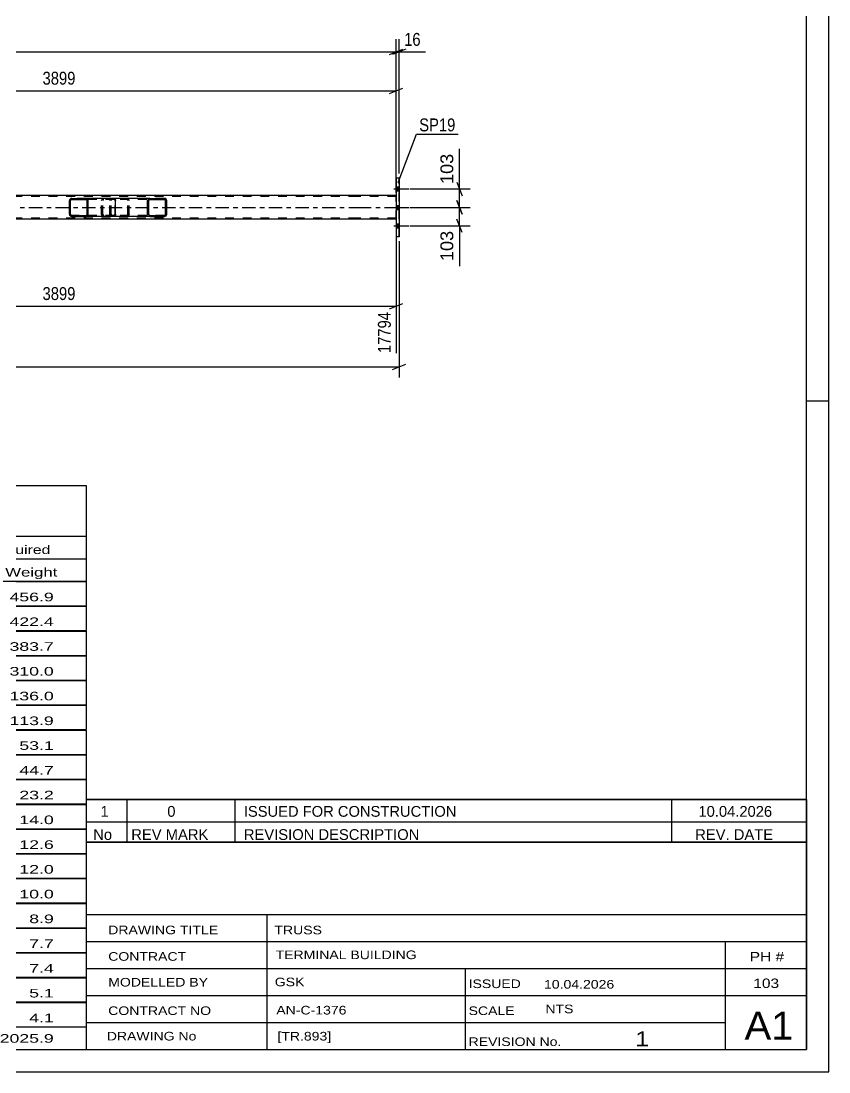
# Model space of a CAD drawing. Header units: millimetres. Extents: x -116 to 725, y -402 to 192.
# Drawn here: x 545.8 to 725.3, y -402.3 to -168.8 of the extents above; entities that cross this region are included whole.
import ezdxf

# ---------------------------------------------------------------- set-up
doc = ezdxf.new("R2010")
doc.units = ezdxf.units.MM
doc.linetypes.add('DXK_LINE_DOT2', pattern=[3.9198, 1.9599, -1.9599])
doc.linetypes.add('DXK_LINE_DOT3', pattern=[5.9187, 2.979, -0.9799, 0.9799, -0.9799])
doc.styles.add('Arial', font='ARIAL.TTF', dxfattribs={"height": 0.2})
doc.styles.add('Arial Narrow', font='ARIALN.TTF', dxfattribs={"height": 0.2})

# ---------------------------------------------------------------- blocks, each defined once
blk = doc.blocks.new('Unknown-200057545-1133')
at = {"color": 5, "linetype": 'Continuous'}
for p, q in [((725.28, -402.25), (725.28, 191.75)), ((720.28, -397.25), (720.28, 186.75)), ((725.28, -253.25), (720.28, -253.25)), ((-110.72, -397.25), (720.28, -397.25)), ((-115.72, -402.25), (725.28, -402.25))]:
    blk.add_line(p, q, dxfattribs=at)
blk = doc.blocks.new('Part-200057545-4138 - 4012')
at = {"color": 2, "linetype": 'Continuous'}
for p, q in [((629.78, -203.69), (629.14, -203.69)), ((629.14, -203.69), (629.14, -216.69)), ((629.78, -203.69), (629.78, -216.69)), ((629.78, -216.69), (629.14, -216.69))]:
    blk.add_line(p, q, dxfattribs=at)
at = {"color": 7, "linetype": 'DXK_LINE_DOT2'}
for p, q in [((629.78, -216.69), (629.78, -203.69)), ((629.14, -207.79), (629.14, -216.69))]:
    blk.add_line(p, q, dxfattribs=at)
blk = doc.blocks.new('Part-200057545-4151 - 4012')
at = {"linetype": 'Continuous'}
h = blk.add_hatch(dxfattribs=at)
h.set_pattern_fill('', scale=0.7, style=0, pattern_type=0)
h.set_pattern_definition([(45, (578.1075, -208.4886), (-1.57154, 1.57154), [])])
h.paths.add_polyline_path([(578.15, -208.67), (578.11, -208.49), (578, -208.33), (577.83, -208.23), (577.64, -208.19), (574.4, -208.19), (574.21, -208.23), (574.04, -208.33), (573.93, -208.49), (573.89, -208.67), (573.89, -211.71), (573.93, -211.9), (574.04, -212.05), (574.21, -212.16), (574.4, -212.19), (577.64, -212.19), (577.83, -212.16), (578, -212.05), (578.11, -211.9), (578.15, -211.71)])
h.paths.add_polyline_path([(577.87, -211.8), (577.82, -211.88), (577.73, -211.93), (577.64, -211.95), (574.4, -211.95), (574.3, -211.93), (574.22, -211.88), (574.16, -211.8), (574.15, -211.71), (574.15, -208.67), (574.16, -208.58), (574.22, -208.5), (574.3, -208.45), (574.4, -208.43), (577.64, -208.43), (577.73, -208.45), (577.82, -208.5), (577.87, -208.58), (577.89, -208.67), (577.89, -211.71)])
at = {"color": 7, "linetype": 'DXK_LINE_DOT2'}
for p, q in [((565.54, -208.67), (565.58, -208.49)), ((565.54, -211.71), (565.54, -208.67)), ((565.82, -208.58), (565.8, -208.67)), ((565.8, -211.71), (565.8, -208.67)), ((565.87, -208.5), (565.82, -208.58)), ((565.86, -208.23), (566.05, -208.19)), ((565.95, -208.45), (565.87, -208.5)), ((566.05, -208.43), (565.95, -208.45)), ((566.53, -208.19), (566.05, -208.19)), ((577.64, -208.43), (566.05, -208.43)), ((569.29, -208.19), (569.48, -208.23)), ((569.38, -208.45), (569.29, -208.43)), ((569.47, -208.5), (569.38, -208.45)), ((569.52, -208.58), (569.47, -208.5)), ((569.54, -208.67), (569.52, -208.58)), ((569.54, -211.71), (569.54, -208.67)), ((569.76, -208.49), (569.8, -208.67)), ((569.8, -211.71), (569.8, -208.67)), ((577.64, -208.19), (574.4, -208.19)), ((565.58, -211.9), (565.54, -211.71)), ((565.8, -211.71), (565.82, -211.8)), ((565.82, -211.8), (565.87, -211.88)), ((566.05, -212.19), (565.86, -212.16)), ((565.87, -211.88), (565.95, -211.93)), ((565.95, -211.93), (566.05, -211.95)), ((577.64, -211.95), (566.05, -211.95)), ((566.53, -212.19), (566.05, -212.19)), ((569.29, -211.95), (569.38, -211.93)), ((569.48, -212.16), (569.29, -212.19)), ((569.38, -211.93), (569.47, -211.88)), ((569.47, -211.88), (569.52, -211.8)), ((569.52, -211.8), (569.54, -211.71)), ((569.8, -211.71), (569.76, -211.9)), ((577.64, -212.19), (574.4, -212.19))]:
    blk.add_line(p, q, dxfattribs=at)
at = {"color": 2, "linetype": 'Continuous'}
for p, q in [((574.4, -208.19), (566.53, -208.19)), ((573.93, -208.49), (573.89, -208.67)), ((573.89, -211.71), (573.89, -208.67)), ((574.15, -208.67), (574.16, -208.58)), ((574.15, -211.71), (574.15, -208.67)), ((574.16, -208.58), (574.22, -208.5)), ((574.4, -208.19), (574.21, -208.23)), ((574.22, -208.5), (574.3, -208.45)), ((574.3, -208.45), (574.4, -208.43)), ((574.4, -208.19), (577.64, -208.19)), ((574.4, -208.43), (577.64, -208.43)), ((577.83, -208.23), (577.64, -208.19)), ((577.64, -208.43), (577.73, -208.45)), ((577.73, -208.45), (577.82, -208.5)), ((577.82, -208.5), (577.87, -208.58)), ((577.87, -208.58), (577.89, -208.67)), ((577.89, -211.71), (577.89, -208.67)), ((578.15, -208.67), (578.11, -208.49)), ((578.15, -211.71), (578.15, -208.67)), ((574.4, -212.19), (566.53, -212.19)), ((573.89, -211.71), (573.93, -211.9)), ((574.16, -211.8), (574.15, -211.71)), ((574.22, -211.88), (574.16, -211.8)), ((574.21, -212.16), (574.4, -212.19)), ((574.3, -211.93), (574.22, -211.88)), ((574.4, -211.95), (574.3, -211.93)), ((574.4, -211.95), (577.64, -211.95)), ((574.4, -212.19), (577.64, -212.19)), ((577.73, -211.93), (577.64, -211.95)), ((577.64, -212.19), (577.83, -212.16)), ((577.82, -211.88), (577.73, -211.93)), ((577.87, -211.8), (577.82, -211.88)), ((577.89, -211.71), (577.87, -211.8)), ((578.11, -211.9), (578.15, -211.71))]:
    blk.add_line(p, q, dxfattribs=at)
at = {"color": 7, "linetype": 'DXK_LINE_DOT2'}
for centre, start, end in [((566.03, -208.69), 110.7583, 155.68), ((569.31, -208.69), 24.32, 69.2417), ((566.03, -211.69), 204.32, 249.2417), ((569.31, -211.69), 290.7583, 335.68)]:
    blk.add_arc(centre, 0.496, start, end, dxfattribs=at)
at = {"color": 2, "linetype": 'Continuous'}
for centre, start, end in [((574.38, -208.69), 110.7583, 155.68), ((577.66, -208.69), 24.32, 69.2417), ((574.38, -211.69), 204.32, 249.2417), ((577.66, -211.69), 290.7583, 335.68)]:
    blk.add_arc(centre, 0.496, start, end, dxfattribs=at)
blk = doc.blocks.new('Part-200057545-4152 - 4012')
at = {"linetype": 'Continuous'}
h = blk.add_hatch(dxfattribs=at)
h.set_pattern_fill('', scale=0.7, style=0, pattern_type=0)
h.set_pattern_definition([(45, (560.697, -208.4886), (-1.57154, 1.57154), [])])
h.paths.add_polyline_path([(560.74, -208.67), (560.7, -208.49), (560.59, -208.33), (560.42, -208.23), (560.23, -208.19), (557.05, -208.19), (556.86, -208.23), (556.69, -208.33), (556.58, -208.49), (556.55, -208.67), (556.55, -211.71), (556.58, -211.9), (556.69, -212.05), (556.86, -212.16), (557.05, -212.19), (560.23, -212.19), (560.42, -212.16), (560.59, -212.05), (560.7, -211.9), (560.74, -211.71)])
h.paths.add_polyline_path([(560.46, -211.8), (560.41, -211.88), (560.33, -211.93), (560.23, -211.95), (557.05, -211.95), (556.95, -211.93), (556.87, -211.88), (556.82, -211.8), (556.8, -211.71), (556.8, -208.67), (556.82, -208.58), (556.87, -208.5), (556.95, -208.45), (557.05, -208.43), (560.23, -208.43), (560.33, -208.45), (560.41, -208.5), (560.46, -208.58), (560.48, -208.67), (560.48, -211.71)])
at = {"color": 2, "linetype": 'Continuous'}
for p, q in [((556.58, -208.49), (556.55, -208.67)), ((556.55, -211.71), (556.55, -208.67)), ((556.8, -208.67), (556.82, -208.58)), ((556.8, -211.71), (556.8, -208.67)), ((556.82, -208.58), (556.87, -208.5)), ((557.05, -208.19), (556.86, -208.23)), ((556.87, -208.5), (556.95, -208.45)), ((556.95, -208.45), (557.05, -208.43)), ((557.05, -208.19), (560.23, -208.19)), ((557.05, -208.43), (560.23, -208.43)), ((566.53, -208.19), (560.23, -208.19)), ((560.42, -208.23), (560.23, -208.19)), ((560.23, -208.43), (560.33, -208.45)), ((560.33, -208.45), (560.41, -208.5)), ((560.41, -208.5), (560.46, -208.58)), ((560.46, -208.58), (560.48, -208.67)), ((560.48, -211.71), (560.48, -208.67)), ((560.74, -208.67), (560.7, -208.49)), ((560.74, -211.71), (560.74, -208.67)), ((566.53, -208.19), (566.64, -208.23)), ((566.64, -208.23), (566.72, -208.33)), ((566.72, -208.33), (566.78, -208.49)), ((566.78, -208.49), (566.8, -208.67)), ((566.8, -211.71), (566.8, -208.67)), ((556.55, -211.71), (556.58, -211.9)), ((556.82, -211.8), (556.8, -211.71)), ((556.87, -211.88), (556.82, -211.8)), ((556.86, -212.16), (557.05, -212.19)), ((556.95, -211.93), (556.87, -211.88)), ((557.05, -211.95), (556.95, -211.93)), ((557.05, -211.95), (560.23, -211.95)), ((557.05, -212.19), (560.23, -212.19)), ((560.33, -211.93), (560.23, -211.95)), ((560.23, -212.19), (560.42, -212.16)), ((566.53, -212.19), (560.23, -212.19)), ((560.41, -211.88), (560.33, -211.93)), ((560.46, -211.8), (560.41, -211.88)), ((560.48, -211.71), (560.46, -211.8)), ((560.7, -211.9), (560.74, -211.71)), ((566.64, -212.16), (566.53, -212.19)), ((566.72, -212.05), (566.64, -212.16)), ((566.78, -211.9), (566.72, -212.05)), ((566.8, -211.71), (566.78, -211.9))]:
    blk.add_line(p, q, dxfattribs=at)
at = {"color": 7, "linetype": 'DXK_LINE_DOT2'}
for p, q in [((560.23, -208.19), (557.05, -208.19)), ((566.53, -208.43), (557.05, -208.43)), ((563.7, -208.67), (563.73, -208.49)), ((563.7, -211.71), (563.7, -208.67)), ((563.97, -208.58), (563.95, -208.67)), ((563.95, -211.71), (563.95, -208.67)), ((564.02, -208.5), (563.97, -208.58)), ((564.01, -208.23), (564.2, -208.19)), ((564.02, -208.5), (564.04, -208.49)), ((564.04, -208.49), (564.1, -208.45)), ((564.1, -208.45), (564.2, -208.43)), ((565.54, -208.43), (565.54, -208.19)), ((566.58, -208.45), (566.53, -208.43)), ((566.63, -208.5), (566.58, -208.45)), ((566.66, -208.58), (566.63, -208.5)), ((566.67, -208.67), (566.66, -208.58)), ((566.67, -211.71), (566.67, -208.67)), ((566.53, -211.95), (557.05, -211.95)), ((560.23, -212.19), (557.05, -212.19)), ((563.73, -211.9), (563.7, -211.71)), ((563.95, -211.71), (563.97, -211.8)), ((563.97, -211.8), (564.02, -211.88)), ((564.2, -212.19), (564.01, -212.16)), ((564.02, -211.88), (564.1, -211.93)), ((564.1, -211.93), (564.2, -211.95)), ((565.54, -212.19), (565.54, -211.95)), ((566.53, -211.95), (566.58, -211.93)), ((566.58, -211.93), (566.63, -211.88)), ((566.63, -211.88), (566.66, -211.8)), ((566.66, -211.8), (566.67, -211.71))]:
    blk.add_line(p, q, dxfattribs=at)
at = {"color": 2, "linetype": 'Continuous'}
for centre, start, end in [((557.03, -208.69), 111.1941, 156.1506), ((560.25, -208.69), 23.8494, 68.8059), ((557.03, -211.7), 203.8494, 248.8059), ((560.25, -211.7), 291.1941, 336.1506)]:
    blk.add_arc(centre, 0.492, start, end, dxfattribs=at)
at = {"color": 7, "linetype": 'DXK_LINE_DOT2'}
for centre, start, end in [((564.18, -208.69), 111.1941, 156.1506), ((564.18, -211.7), 203.8494, 248.8059)]:
    blk.add_arc(centre, 0.492, start, end, dxfattribs=at)
blk = doc.blocks.new('Part-200057545-4253 - 4012')
at = {"color": 2, "linetype": 'Continuous'}
for p, q in [((620.52, -207.55), (-38.4, -207.55)), ((629.14, -207.55), (620.62, -207.55)), ((620.52, -212.83), (484.52, -212.83)), ((629.14, -212.83), (620.62, -212.83))]:
    blk.add_line(p, q, dxfattribs=at)
at = {"color": 7, "linetype": 'DXK_LINE_DOT2'}
for p, q in [((629.14, -212.83), (629.14, -207.55)), ((620.52, -207.79), (-38.4, -207.79)), ((629.14, -207.79), (620.62, -207.79)), ((620.52, -212.59), (-38.4, -212.59)), ((629.14, -212.59), (620.62, -212.59)), ((629.14, -212.83), (629.14, -212.8))]:
    blk.add_line(p, q, dxfattribs=at)
at = {"color": 7, "linetype": 'DXK_LINE_DOT3'}
for p, q in [((-38.4, -210.19), (620.52, -210.19)), ((620.62, -210.19), (629.14, -210.19))]:
    blk.add_line(p, q, dxfattribs=at)
blk = doc.blocks.new('Bolt-200057545-4261 - 4012')
at = {"linetype": 'Continuous'}
for points in [[(629.78, -206.53), (629.78, -205.65), (629.14, -205.65), (629.14, -206.53)], [(629.78, -206.53), (629.78, -205.65), (629.14, -205.65), (629.14, -206.53)], [(629.78, -206.53), (629.78, -205.65), (629.14, -205.65), (629.14, -206.53)], [(629.78, -210.63), (629.78, -209.75), (629.14, -209.75), (629.14, -210.63)], [(629.78, -210.63), (629.78, -209.75), (629.14, -209.75), (629.14, -210.63)], [(629.78, -214.73), (629.78, -213.85), (629.14, -213.85), (629.14, -214.73)], [(629.78, -214.73), (629.78, -213.85), (629.14, -213.85), (629.14, -214.73)], [(629.78, -214.73), (629.78, -213.85), (629.14, -213.85), (629.14, -214.73)]]:
    blk.add_hatch(color=1, dxfattribs=at).paths.add_polyline_path(points)
at = {"color": 1, "linetype": 'Continuous'}
for p, q in [((628.62, -206.09), (631.94, -206.09)), ((628.62, -206.09), (631.94, -206.09)), ((628.62, -206.09), (631.94, -206.09)), ((629.14, -205.65), (629.78, -205.65)), ((629.14, -205.65), (629.78, -205.65)), ((629.14, -205.65), (629.78, -205.65)), ((629.14, -206.53), (629.78, -206.53)), ((629.14, -206.53), (629.78, -206.53)), ((629.14, -206.53), (629.78, -206.53)), ((629.14, -209.75), (629.78, -209.75)), ((629.14, -209.75), (629.78, -209.75)), ((628.62, -210.19), (631.94, -210.19)), ((628.62, -210.19), (631.94, -210.19)), ((629.14, -210.63), (629.78, -210.63)), ((629.14, -210.63), (629.78, -210.63)), ((628.62, -214.29), (631.94, -214.29)), ((628.62, -214.29), (631.94, -214.29)), ((628.62, -214.29), (631.94, -214.29)), ((629.14, -213.85), (629.78, -213.85)), ((629.14, -213.85), (629.78, -213.85)), ((629.14, -213.85), (629.78, -213.85)), ((629.14, -214.73), (629.78, -214.73)), ((629.14, -214.73), (629.78, -214.73)), ((629.14, -214.73), (629.78, -214.73))]:
    blk.add_line(p, q, dxfattribs=at)
blk = doc.blocks.new('StraightDimension-200057545-19244 - 4012')
at = {"color": 7, "linetype": 'Continuous'}
for p, q in [((642.57, -208.69), (643.77, -211.69)), ((632.18, -210.19), (645.57, -210.19)), ((643.17, -214.29), (643.17, -210.19)), ((632.18, -214.29), (645.57, -214.29)), ((643.77, -215.79), (642.57, -212.79))]:
    blk.add_line(p, q, dxfattribs=at)
at = {"color": 0}
blk.add_wipeout([(642.42, -214.82), (638.22, -214.82), (638.22, -222.69), (642.42, -222.69)], dxfattribs=at)
at = {"color": 7, "linetype": 'Continuous'}
blk.add_line((643.17, -214.29), (643.17, -223.21), dxfattribs=at)
blk.add_line((643.17, -214.29), (643.17, -223.21), dxfattribs=at)
at = {"color": 3, "style": 'Arial'}
blk.add_text('103', height=2.865, rotation=90.0002, dxfattribs=at).set_placement((641.82, -222.09))
blk = doc.blocks.new('StraightDimension-200057545-4332 - 4012')
at = {"color": 7, "linetype": 'Continuous'}
for p, q in [((479.32, -198.94), (479.32, -181.42)), ((629.14, -206.94), (629.14, -181.42)), ((480.82, -183.67), (477.82, -184.87)), ((479.32, -184.27), (629.14, -184.27)), ((627.64, -184.87), (630.64, -183.67))]:
    blk.add_line(p, q, dxfattribs=at)
at = {"color": 0}
blk.add_wipeout([(558.49, -183.52), (558.49, -179.32), (549.97, -179.32), (549.97, -183.52)], dxfattribs=at)
at = {"color": 3, "style": 'Arial Narrow'}
blk.add_text('3899', height=2.863, dxfattribs=at).set_placement((550.57, -182.92))
blk = doc.blocks.new('StraightDimension-200057545-4363 - 4012')
at = {"color": 7, "linetype": 'Continuous'}
for p, q in [((629.14, -213.83), (629.14, -242.55)), ((479.32, -222.23), (479.32, -242.55)), ((480.82, -231.51), (477.82, -232.71)), ((479.32, -232.11), (629.14, -232.11)), ((627.64, -232.71), (630.64, -231.51))]:
    blk.add_line(p, q, dxfattribs=at)
at = {"color": 0}
blk.add_wipeout([(558.49, -231.36), (558.49, -227.16), (549.97, -227.16), (549.97, -231.36)], dxfattribs=at)
at = {"color": 0, "linetype": 'Continuous'}
blk.add_wipeout([(628.54, -232.81), (624.34, -232.81), (624.34, -243.15), (628.54, -243.15)], dxfattribs=at)
at = {"color": 3, "style": 'Arial Narrow'}
blk.add_text('3899', height=2.863, dxfattribs=at).set_placement((550.57, -230.76))
at = {"color": 3, "linetype": 'Continuous', "style": 'Arial Narrow'}
blk.add_text('17794', height=2.863, rotation=90.0002, dxfattribs=at).set_placement((627.94, -242.55))
blk = doc.blocks.new('StraightDimension-200057545-4390 - 4012')
at = {"color": 7, "linetype": 'Continuous'}
for p, q in [((627.64, -176.25), (630.64, -175.05)), ((629.14, -202.69), (629.14, -172.8)), ((-47.02, -175.65), (629.14, -175.65))]:
    blk.add_line(p, q, dxfattribs=at)
blk = doc.blocks.new('StraightDimension-200057545-4398 - 4012')
at = {"color": 7, "linetype": 'Continuous'}
for p, q in [((627.64, -176.25), (630.64, -175.05)), ((631.28, -175.05), (628.28, -176.25)), ((629.14, -202.69), (629.14, -172.8)), ((629.78, -202.69), (629.78, -172.8)), ((629.14, -175.65), (629.78, -175.65))]:
    blk.add_line(p, q, dxfattribs=at)
at = {"color": 0}
blk.add_wipeout([(635.16, -174.9), (635.16, -170.7), (630.3, -170.7), (630.3, -174.9)], dxfattribs=at)
at = {"color": 7, "linetype": 'Continuous'}
blk.add_line((629.78, -175.65), (635.68, -175.65), dxfattribs=at)
blk.add_line((629.78, -175.65), (635.68, -175.65), dxfattribs=at)
at = {"color": 3, "style": 'Arial Narrow'}
blk.add_text('16', height=2.863, dxfattribs=at).set_placement((630.9, -174.3))
blk = doc.blocks.new('StraightDimension-200057545-4405 - 4012')
at = {"color": 7, "linetype": 'Continuous'}
for p, q in [((629.78, -217.69), (629.78, -247.98)), ((628.28, -246.18), (631.28, -244.98)), ((-47.66, -245.58), (629.78, -245.58))]:
    blk.add_line(p, q, dxfattribs=at)
blk = doc.blocks.new('StraightDimension-200057545-19243 - 4012')
at = {"color": 7, "linetype": 'Continuous'}
for p, q in [((642.57, -204.59), (643.77, -207.59)), ((632.18, -206.09), (645.57, -206.09)), ((643.17, -210.19), (643.17, -206.09)), ((643.77, -211.69), (642.57, -208.69)), ((632.18, -210.19), (645.57, -210.19))]:
    blk.add_line(p, q, dxfattribs=at)
at = {"color": 0}
blk.add_wipeout([(642.42, -197.7), (638.22, -197.7), (638.22, -205.57), (642.42, -205.57)], dxfattribs=at)
at = {"color": 7, "linetype": 'Continuous'}
blk.add_line((643.17, -206.09), (643.17, -197.17), dxfattribs=at)
blk.add_line((643.17, -206.09), (643.17, -197.17), dxfattribs=at)
at = {"color": 3, "style": 'Arial'}
blk.add_text('103', height=2.865, rotation=90.0002, dxfattribs=at).set_placement((641.82, -204.97))
blk = doc.blocks.new('Unknown-200057545-19416')
at = {"color": 7, "linetype": 'Continuous'}
for p, q in [((560.28, -341.7), (720.28, -341.7)), ((720.28, -341.7), (560.28, -341.7)), ((560.28, -341.7), (560.28, -346.7)), ((569.28, -341.7), (569.28, -346.7)), ((593.28, -341.7), (593.28, -346.7)), ((690.28, -341.7), (690.28, -346.7)), ((720.28, -341.7), (720.28, -346.7)), ((560.28, -346.7), (720.28, -346.7)), ((560.28, -346.7), (560.28, -351.2)), ((560.28, -346.7), (720.28, -346.7)), ((569.28, -346.7), (569.28, -351.2)), ((593.28, -346.7), (593.28, -351.2)), ((690.28, -346.7), (690.28, -351.2)), ((720.28, -346.7), (720.28, -351.2)), ((720.28, -351.2), (560.28, -351.2))]:
    blk.add_line(p, q, dxfattribs=at)
at = {"color": 7, "linetype": 'Continuous', "style": 'Arial Narrow'}
for s, height, width, p in [('1', 2.39, 1.196471, (563.44, -345.55)), ('0', 2.39, 1.196471, (578.28, -345.55)), ('ISSUED FOR CONSTRUCTION', 2.3861, 1.196471, (595.28, -345.55)), ('10.04.2026', 2.386, 1.196471, (696.28, -345.55)), ('No', 2.386, 1.2, (561.82, -350.7)), ('REV MARK', 2.386, 1.2, (570.28, -350.7)), ('REVISION DESCRIPTION', 2.3861, 1.2, (595.28, -350.7)), ('REV. DATE', 2.386, 1.2, (695.56, -350.7))]:
    blk.add_text(s, height=height, dxfattribs=dict(at, width=width)).set_placement(p)
blk = doc.blocks.new('Unknown-200057545-19413')
at = {"color": 7, "linetype": 'Continuous'}
for p, q in [((560.28, -351.2), (560.28, -397.25)), ((560.28, -351.2), (720.28, -351.2)), ((720.28, -351.25), (720.28, -397.25)), ((560.28, -367.25), (720.28, -367.25)), ((600.42, -367.25), (600.42, -397.25)), ((560.28, -373.25), (720.28, -373.25)), ((702.28, -397.2), (702.28, -373.2)), ((560.28, -379.25), (720.28, -379.25)), ((644.42, -379.25), (644.42, -397.25)), ((560.28, -385.25), (720.28, -385.25)), ((560.28, -391.25), (702.28, -391.25)), ((560.28, -397.25), (720.28, -397.25))]:
    blk.add_line(p, q, dxfattribs=at)
at = {"color": 7, "style": 'Arial Narrow'}
for s, height, width, p in [('DRAWING TITLE', 1.9089, 1.425378, (565.16, -371.65)), ('TRUSS  ', 1.909, 1.425378, (602.08, -371.67)), ('CONTRACT', 1.909, 1.425378, (565.16, -377.54)), ('TERMINAL BUILDING', 1.9089, 1.425378, (602.34, -377.18)), ('MODELLED BY', 1.9089, 1.425378, (565.16, -383.27)), ('GSK', 1.909, 1.425378, (602.16, -383.21)), ('ISSUED', 1.909, 1.425378, (645.22, -383.61)), ('10.04.2026', 1.909, 1.425378, (661.97, -383.73)), ('AN-C-1376', 1.909, 1.425378, (602.5, -389.47)), ('CONTRACT NO', 1.9089, 1.425378, (565.16, -389.59)), ('SCALE', 1.909, 1.425378, (645.22, -389.6)), ('A1', 6.204, 1.25, (706.52, -395.05)), ('DRAWING No', 1.909, 1.425378, (564.84, -395.25)), ('[TR.893]', 1.909, 1.425378, (602.74, -395.26)), ('REVISION No.', 1.9089, 1.425378, (645.22, -396.48)), ('1', 3.34, 1.5, (682.19, -396.57))]:
    blk.add_text(s, height=height, dxfattribs=dict(at, width=width)).set_placement(p)
at = {"color": 7, "linetype": 'Continuous', "style": 'Arial Narrow'}
for s, height, width, p in [('PH #', 2.1, 1.42538, (707.68, -377.7)), ('103', 2.1, 1.42538, (708.47, -383.6)), ('NTS', 1.909, 1.425378, (662.28, -389.2))]:
    blk.add_text(s, height=height, dxfattribs=dict(at, width=width)).set_placement(p)
blk = doc.blocks.new('Unknown-200057545-19414')
at = {"color": 7, "linetype": 'Continuous'}
for p, q in [((400.28, -272), (560.28, -272)), ((400.28, -283.25), (400.28, -272)), ((560.28, -272), (560.28, -283.25)), ((400.28, -283.25), (560.28, -283.25)), ((400.28, -283.25), (400.28, -288.25)), ((560.28, -283.25), (560.28, -288.25)), ((400.28, -288.25), (560.28, -288.25)), ((400.28, -288.25), (400.28, -293.25)), ((424.28, -288.25), (424.28, -293.25)), ((459.78, -288.25), (459.78, -293.25)), ((485.78, -288.25), (485.78, -293.25)), ((498.78, -288.25), (498.78, -293.25)), ((516.28, -288.25), (516.28, -293.25)), ((538.28, -288.25), (538.28, -293.25)), ((560.28, -288.25), (560.28, -293.25)), ((400.28, -293.25), (560.28, -293.25)), ((400.28, -293.3), (400.28, -298.7)), ((400.28, -293.3), (560.28, -293.3)), ((424.28, -293.25), (424.28, -298.75)), ((459.78, -293.25), (459.78, -298.75)), ((485.78, -293.25), (485.78, -298.75)), ((498.78, -293.25), (498.78, -298.75)), ((516.28, -293.25), (516.28, -298.75)), ((538.28, -293.25), (538.28, -298.75)), ((560.28, -293.3), (560.28, -298.7)), ((400.28, -298.7), (560.28, -298.7)), ((400.28, -298.8), (400.28, -304.2)), ((400.28, -298.8), (560.28, -298.8)), ((424.28, -298.75), (424.28, -304.25)), ((459.78, -298.75), (459.78, -304.25)), ((485.78, -298.75), (485.78, -304.25)), ((498.78, -298.75), (498.78, -304.25)), ((516.28, -298.75), (516.28, -304.25)), ((538.28, -298.75), (538.28, -304.25)), ((560.28, -298.8), (560.28, -304.2)), ((400.28, -304.2), (560.28, -304.2)), ((400.28, -304.3), (400.28, -309.7)), ((400.28, -304.3), (560.28, -304.3)), ((424.28, -304.25), (424.28, -309.75)), ((459.78, -304.25), (459.78, -309.75)), ((485.78, -304.25), (485.78, -309.75)), ((498.78, -304.25), (498.78, -309.75)), ((516.28, -304.25), (516.28, -309.75)), ((538.28, -304.25), (538.28, -309.75)), ((560.28, -304.3), (560.28, -309.7)), ((400.28, -309.7), (560.28, -309.7)), ((400.28, -309.8), (400.28, -315.2)), ((400.28, -309.8), (560.28, -309.8)), ((424.28, -309.75), (424.28, -315.25)), ((459.78, -309.75), (459.78, -315.25)), ((485.78, -309.75), (485.78, -315.25)), ((498.78, -309.75), (498.78, -315.25)), ((516.28, -309.75), (516.28, -315.25)), ((538.28, -309.75), (538.28, -315.25)), ((560.28, -309.8), (560.28, -315.2)), ((400.28, -315.2), (560.28, -315.2)), ((400.28, -315.3), (400.28, -320.7)), ((400.28, -315.3), (560.28, -315.3)), ((424.28, -315.25), (424.28, -320.75)), ((459.78, -315.25), (459.78, -320.75)), ((485.78, -315.25), (485.78, -320.75)), ((498.78, -315.25), (498.78, -320.75)), ((516.28, -315.25), (516.28, -320.75)), ((538.28, -315.25), (538.28, -320.75)), ((560.28, -315.3), (560.28, -320.7)), ((400.28, -320.7), (560.28, -320.7)), ((400.28, -320.8), (400.28, -326.2)), ((400.28, -320.8), (560.28, -320.8)), ((424.28, -320.75), (424.28, -326.25)), ((459.78, -320.75), (459.78, -326.25)), ((485.78, -320.75), (485.78, -326.25)), ((498.78, -320.75), (498.78, -326.25)), ((516.28, -320.75), (516.28, -326.25)), ((538.28, -320.75), (538.28, -326.25)), ((560.28, -320.8), (560.28, -326.2)), ((400.28, -326.2), (560.28, -326.2)), ((400.28, -326.3), (400.28, -331.7)), ((400.28, -326.3), (560.28, -326.3)), ((424.28, -326.25), (424.28, -331.75)), ((459.78, -326.25), (459.78, -331.75)), ((485.78, -326.25), (485.78, -331.75)), ((498.78, -326.25), (498.78, -331.75)), ((516.28, -326.25), (516.28, -331.75)), ((538.28, -326.25), (538.28, -331.75)), ((560.28, -326.3), (560.28, -331.7)), ((400.28, -331.7), (560.28, -331.7)), ((400.28, -331.8), (400.28, -337.2)), ((400.28, -331.8), (560.28, -331.8)), ((424.28, -331.75), (424.28, -337.25)), ((459.78, -331.75), (459.78, -337.25)), ((485.78, -331.75), (485.78, -337.25)), ((498.78, -331.75), (498.78, -337.25)), ((516.28, -331.75), (516.28, -337.25)), ((538.28, -331.75), (538.28, -337.25)), ((560.28, -331.8), (560.28, -337.2)), ((400.28, -337.2), (560.28, -337.2)), ((400.28, -337.3), (400.28, -342.7)), ((400.28, -337.3), (560.28, -337.3)), ((424.28, -337.25), (424.28, -342.75)), ((459.78, -337.25), (459.78, -342.75)), ((485.78, -337.25), (485.78, -342.75)), ((498.78, -337.25), (498.78, -342.75)), ((516.28, -337.25), (516.28, -342.75)), ((538.28, -337.25), (538.28, -342.75)), ((560.28, -337.3), (560.28, -342.7)), ((400.28, -342.7), (560.28, -342.7)), ((400.28, -342.8), (400.28, -348.2)), ((400.28, -342.8), (560.28, -342.8)), ((424.28, -342.75), (424.28, -348.25)), ((459.78, -342.75), (459.78, -348.25)), ((485.78, -342.75), (485.78, -348.25)), ((498.78, -342.75), (498.78, -348.25)), ((516.28, -342.75), (516.28, -348.25)), ((538.28, -342.75), (538.28, -348.25)), ((560.28, -342.8), (560.28, -348.2)), ((400.28, -348.2), (560.28, -348.2)), ((400.28, -348.3), (400.28, -353.7)), ((400.28, -348.3), (560.28, -348.3)), ((424.28, -348.25), (424.28, -353.75)), ((459.78, -348.25), (459.78, -353.75)), ((485.78, -348.25), (485.78, -353.75)), ((498.78, -348.25), (498.78, -353.75)), ((516.28, -348.25), (516.28, -353.75)), ((538.28, -348.25), (538.28, -353.75)), ((560.28, -348.3), (560.28, -353.7)), ((400.28, -353.7), (560.28, -353.7)), ((400.28, -353.8), (400.28, -359.2)), ((400.28, -353.8), (560.28, -353.8)), ((424.28, -353.75), (424.28, -359.25)), ((459.78, -353.75), (459.78, -359.25)), ((485.78, -353.75), (485.78, -359.25)), ((498.78, -353.75), (498.78, -359.25)), ((516.28, -353.75), (516.28, -359.25)), ((538.28, -353.75), (538.28, -359.25)), ((560.28, -353.8), (560.28, -359.2)), ((400.28, -359.2), (560.28, -359.2)), ((400.28, -359.3), (400.28, -364.7)), ((400.28, -359.3), (560.28, -359.3)), ((424.28, -359.25), (424.28, -364.75)), ((459.78, -359.25), (459.78, -364.75)), ((485.78, -359.25), (485.78, -364.75)), ((498.78, -359.25), (498.78, -364.75)), ((516.28, -359.25), (516.28, -364.75)), ((538.28, -359.25), (538.28, -364.75)), ((560.28, -359.3), (560.28, -364.7)), ((400.28, -364.7), (560.28, -364.7)), ((400.28, -364.8), (400.28, -370.2)), ((400.28, -364.8), (560.28, -364.8)), ((424.28, -364.75), (424.28, -370.25)), ((459.78, -364.75), (459.78, -370.25)), ((485.78, -364.75), (485.78, -370.25)), ((498.78, -364.75), (498.78, -370.25)), ((516.28, -364.75), (516.28, -370.25)), ((538.28, -364.75), (538.28, -370.25)), ((560.28, -364.8), (560.28, -370.2)), ((400.28, -370.2), (560.28, -370.2)), ((400.28, -370.3), (400.28, -375.7)), ((400.28, -370.3), (560.28, -370.3)), ((424.28, -370.25), (424.28, -375.75)), ((459.78, -370.25), (459.78, -375.75)), ((485.78, -370.25), (485.78, -375.75)), ((498.78, -370.25), (498.78, -375.75)), ((516.28, -370.25), (516.28, -375.75)), ((538.28, -370.25), (538.28, -375.75)), ((560.28, -370.3), (560.28, -375.7)), ((400.28, -375.7), (560.28, -375.7)), ((400.28, -375.8), (400.28, -381.2)), ((400.28, -375.8), (560.28, -375.8)), ((424.28, -375.75), (424.28, -381.25)), ((459.78, -375.75), (459.78, -381.25)), ((485.78, -375.75), (485.78, -381.25)), ((498.78, -375.75), (498.78, -381.25)), ((516.28, -375.75), (516.28, -381.25)), ((538.28, -375.75), (538.28, -381.25)), ((560.28, -375.8), (560.28, -381.2)), ((400.28, -381.2), (560.28, -381.2)), ((400.28, -381.3), (400.28, -386.7)), ((400.28, -381.3), (560.28, -381.3)), ((424.28, -381.25), (424.28, -386.75)), ((459.78, -381.25), (459.78, -386.75)), ((485.78, -381.25), (485.78, -386.75)), ((498.78, -381.25), (498.78, -386.75)), ((516.28, -381.25), (516.28, -386.75)), ((538.28, -381.25), (538.28, -386.75)), ((560.28, -381.3), (560.28, -386.7)), ((400.28, -386.7), (560.28, -386.7)), ((400.28, -386.8), (400.28, -392.2)), ((400.28, -386.8), (560.28, -386.8)), ((424.28, -386.75), (424.28, -392.25)), ((459.78, -386.75), (459.78, -392.25)), ((485.78, -386.75), (485.78, -392.25)), ((498.78, -386.75), (498.78, -392.25)), ((516.28, -386.75), (516.28, -392.25)), ((538.28, -386.75), (538.28, -392.25)), ((560.28, -386.8), (560.28, -392.2)), ((400.28, -392.2), (560.28, -392.2)), ((400.28, -392.25), (560.28, -392.25)), ((400.28, -392.25), (400.28, -397.25)), ((516.28, -392.25), (516.28, -397.25)), ((538.28, -392.25), (538.28, -397.25)), ((560.28, -392.25), (560.28, -397.25)), ((400.28, -397.25), (560.28, -397.25))]:
    blk.add_line(p, q, dxfattribs=at)
at = {"color": 7, "style": 'Arial Narrow'}
for s, height, width, p in [('GENERAL NOTES & WELD DETAILS :', 2.8633, 1.4, (401.43, -279.69)), ('REFER TYP DRAWING TYP-01', 1.9089, 1.6, (484.98, -279.59)), ("MATERIAL LIST FOR ASSEMBLY MK'D", 1.9089, 1.6, (401.43, -287.19)), ('TR893', 1.909, 1.794707, (494.18, -287.28)), ('1', 1.91, 1.794707, (522.36, -287.19)), ('No. Required', 1.9089, 1.6, (531.69, -287.19)), ('Mark', 1.909, 1.7, (401.61, -292.25)), ('Profile', 1.909, 1.7, (434.69, -292.25)), ('Material', 1.909, 1.7, (464.82, -292.19)), ('No.', 1.909, 1.7, (489.78, -292.19)), ('Length', 1.909, 1.7, (500.28, -292.19)), ('Area', 1.909, 1.7, (522.78, -292.19)), ('Weight', 1.909, 1.7, (542.28, -292.19))]:
    blk.add_text(s, height=height, dxfattribs=dict(at, width=width)).set_placement(p)
at = {"color": 7, "linetype": 'Continuous', "style": 'Arial Narrow'}
for s, height, width, p in [('M182', 1.909, 1.794707, (401.78, -297.69)), ('SHS100*6', 1.909, 1.794707, (426.28, -297.69)), ('E350', 1.909, 1.794707, (466.02, -297.69)), ('8', 1.91, 1.794707, (490.13, -297.69)), ('3261', 1.909, 1.794707, (502.86, -297.69)), ('1.3', 1.909, 1.794707, (526.6, -297.69)), ('456.9', 1.909, 1.794707, (543.23, -297.69)), ('BC191', 1.909, 1.794707, (401.78, -303.19)), ('SHS132*6', 1.909, 1.794707, (426.28, -303.19)), ('E350', 1.909, 1.794707, (466.02, -303.19)), ('1', 1.91, 1.794707, (490.13, -303.19)), ('17794', 1.909, 1.794707, (500.67, -303.19)), ('9.4', 1.909, 1.794707, (526.6, -303.19)), ('422.4', 1.909, 1.794707, (543.23, -303.19)), ('M177', 1.909, 1.794707, (401.78, -308.69)), ('SHS100*6', 1.909, 1.794707, (426.28, -308.69)), ('E350', 1.909, 1.794707, (466.02, -308.69)), ('7', 1.91, 1.794707, (490.13, -308.69)), ('3167', 1.909, 1.794707, (502.86, -308.69)), ('1.2', 1.909, 1.794707, (526.6, -308.69)), ('383.7', 1.909, 1.794707, (543.23, -308.69)), ('TR893', 1.909, 1.794707, (401.78, -314.19)), ('SHS100*6', 1.909, 1.794707, (426.28, -314.19)), ('E350', 1.909, 1.794707, (466.02, -314.19)), ('1', 1.91, 1.794707, (490.13, -314.19)), ('17503', 1.909, 1.794707, (500.67, -314.19)), ('7.0', 1.909, 1.794707, (526.6, -314.19)), ('310.0', 1.909, 1.794707, (543.23, -314.19)), ('SP20', 1.909, 1.794707, (401.78, -319.69)), ('PL20*380', 1.909, 1.794707, (426.28, -319.69)), ('E350', 1.909, 1.794707, (466.02, -319.69)), ('6', 1.91, 1.794707, (490.13, -319.69)), ('380', 1.909, 1.794707, (505.05, -319.69)), ('0.3', 1.909, 1.794707, (526.6, -319.69)), ('136.0', 1.909, 1.794707, (543.23, -319.69)), ('PL581', 1.909, 1.794707, (401.78, -325.19)), ('PL12*300', 1.909, 1.794707, (426.28, -325.19)), ('E350', 1.909, 1.794707, (466.02, -325.19)), ('13', 1.909, 1.794707, (489.04, -325.19)), ('310', 1.909, 1.794707, (505.05, -325.19)), ('0.2', 1.909, 1.794707, (526.6, -325.19)), ('113.9', 1.909, 1.794707, (543.23, -325.19)), ('SP19', 1.909, 1.794707, (401.78, -330.69)), ('PL16*325', 1.909, 1.794707, (426.28, -330.69)), ('E350', 1.909, 1.794707, (466.02, -330.69)), ('4', 1.91, 1.794707, (490.13, -330.69)), ('325', 1.909, 1.794707, (505.05, -330.69)), ('0.2', 1.909, 1.794707, (526.6, -330.69)), ('53.1', 1.909, 1.794707, (545.42, -330.69)), ('M1361', 1.909, 1.794707, (401.78, -336.19)), ('RHS100*100*6', 1.9089, 1.794707, (426.28, -336.19)), ('E350', 1.909, 1.794707, (466.02, -336.19)), ('13', 1.909, 1.794707, (489.04, -336.19)), ('194', 1.909, 1.794707, (505.05, -336.19)), ('0.1', 1.909, 1.794707, (526.6, -336.19)), ('44.7', 1.909, 1.794707, (545.42, -336.19)), ('PL99', 1.909, 1.794707, (401.78, -341.69)), ('PL12*336', 1.909, 1.794707, (426.28, -341.69)), ('E350', 1.909, 1.794707, (466.02, -341.69)), ('2', 1.91, 1.794707, (490.13, -341.69)), ('391', 1.909, 1.794707, (505.05, -341.69)), ('0.3', 1.909, 1.794707, (526.6, -341.69)), ('23.2', 1.909, 1.794707, (545.42, -341.69)), ('TB74', 1.909, 1.794707, (401.78, -347.19)), ('RHS150*110*6', 1.9089, 1.794707, (426.28, -347.19)), ('E350', 1.909, 1.794707, (466.02, -347.19)), ('3', 1.91, 1.794707, (490.13, -347.19)), ('200', 1.909, 1.794707, (505.05, -347.19)), ('0.1', 1.909, 1.794707, (526.6, -347.19)), ('14.0', 1.909, 1.794707, (545.42, -347.19)), ('TB48', 1.909, 1.794707, (401.78, -352.69)), ('RHS150*110*6', 1.9089, 1.794707, (426.28, -352.69)), ('E350', 1.909, 1.794707, (466.02, -352.69)), ('3', 1.91, 1.794707, (490.13, -352.69)), ('180', 1.909, 1.794707, (505.05, -352.69)), ('0.1', 1.909, 1.794707, (526.6, -352.69)), ('12.6', 1.909, 1.794707, (545.42, -352.69)), ('PL538', 1.909, 1.794707, (401.78, -358.19)), ('PL10*150', 1.909, 1.794707, (426.28, -358.19)), ('E350', 1.909, 1.794707, (466.02, -358.19)), ('6', 1.91, 1.794707, (490.13, -358.19)), ('170', 1.909, 1.794707, (505.05, -358.19)), ('0.1', 1.909, 1.794707, (526.6, -358.19)), ('12.0', 1.909, 1.794707, (545.42, -358.19)), ('ST33', 1.909, 1.794707, (401.78, -363.69)), ('PL8*100', 1.909, 1.794707, (426.28, -363.69)), ('E350', 1.909, 1.794707, (466.02, -363.69)), ('24', 1.909, 1.794707, (489.04, -363.69)), ('135', 1.909, 1.794707, (505.05, -363.69)), ('0.0', 1.909, 1.794707, (526.6, -363.69)), ('10.0', 1.909, 1.794707, (545.42, -363.69)), ('ST32', 1.909, 1.794707, (401.78, -369.19)), ('PL8*100', 1.909, 1.794707, (426.28, -369.19)), ('E350', 1.909, 1.794707, (466.02, -369.19)), ('24', 1.909, 1.794707, (489.04, -369.19)), ('121', 1.909, 1.794707, (505.05, -369.19)), ('0.0', 1.909, 1.794707, (526.6, -369.19)), ('8.9', 1.909, 1.794707, (547.61, -369.19)), ('M1463', 1.909, 1.794707, (401.78, -374.69)), ('RHS100*100*6', 1.9089, 1.794707, (426.28, -374.69)), ('E350', 1.909, 1.794707, (466.02, -374.69)), ('2', 1.91, 1.794707, (490.13, -374.69)), ('218', 1.909, 1.794707, (505.05, -374.69)), ('0.1', 1.909, 1.794707, (526.6, -374.69)), ('7.7', 1.909, 1.794707, (547.61, -374.69)), ('PL100', 1.909, 1.794707, (401.78, -380.19)), ('PL10*120', 1.909, 1.794707, (426.28, -380.19)), ('E350', 1.909, 1.794707, (466.02, -380.19)), ('2', 1.91, 1.794707, (490.13, -380.19)), ('391', 1.909, 1.794707, (505.05, -380.19)), ('0.1', 1.909, 1.794707, (526.6, -380.19)), ('7.4', 1.909, 1.794707, (547.61, -380.19)), ('PL163', 1.909, 1.794707, (401.78, -385.69)), ('PL12*167', 1.909, 1.794707, (426.28, -385.69)), ('E350', 1.909, 1.794707, (466.02, -385.69)), ('2', 1.91, 1.794707, (490.13, -385.69)), ('220', 1.909, 1.794707, (505.05, -385.69)), ('0.1', 1.909, 1.794707, (526.6, -385.69)), ('5.1', 1.909, 1.794707, (547.61, -385.69)), ('PL164', 1.909, 1.794707, (401.78, -391.19)), ('PL10*120', 1.909, 1.794707, (426.28, -391.19)), ('E350', 1.909, 1.794707, (466.02, -391.19)), ('2', 1.91, 1.794707, (490.13, -391.19)), ('220', 1.909, 1.794707, (505.05, -391.19)), ('0.1', 1.909, 1.794707, (526.6, -391.19)), ('4.1', 1.909, 1.794707, (547.61, -391.19)), ('Total', 1.909, 1.7, (502.61, -395.75)), ('44.8', 1.909, 1.794707, (523.92, -395.75)), ('2025.9', 1.909, 1.794707, (541.05, -395.75))]:
    blk.add_text(s, height=height, dxfattribs=dict(at, width=width)).set_placement(p)
blk = doc.blocks.new('Mark-200057545-4134 - 4012')
at = {"color": 0}
blk.add_wipeout([(642.28, -193.29), (642.28, -190.29), (634.25, -190.29), (634.25, -193.29)], dxfattribs=at)
blk.add_wipeout([(642.28, -193.29), (642.28, -190.29), (634.25, -190.29), (634.25, -193.29)], dxfattribs=at)
at = {"color": 30, "linetype": 'Continuous'}
for p, q in [((629.55, -204.66), (633.65, -193.89)), ((633.65, -193.89), (642.88, -193.89))]:
    blk.add_line(p, q, dxfattribs=at)
at = {"color": 3, "style": 'Arial Narrow'}
blk.add_text('SP19', height=2.863, dxfattribs=at).set_placement((634.25, -193.29))

msp = doc.modelspace()

# ---------------------------------------------------------------- block references
for name in ['Unknown-200057545-1133', 'Part-200057545-4138 - 4012', 'Part-200057545-4253 - 4012', 'Bolt-200057545-4261 - 4012', 'Part-200057545-4152 - 4012', 'Part-200057545-4151 - 4012', 'Unknown-200057545-19414', 'Unknown-200057545-19416', 'Unknown-200057545-19413']:
    msp.add_blockref(name, (0, 0))

# ---------------------------------------------------------------- next in the draw order: block references
for name in ['StraightDimension-200057545-4332 - 4012', 'StraightDimension-200057545-19244 - 4012', 'StraightDimension-200057545-4363 - 4012']:
    msp.add_blockref(name, (0, 0))

# ---------------------------------------------------------------- next in the draw order: block references
for name in ['StraightDimension-200057545-4390 - 4012', 'StraightDimension-200057545-4405 - 4012']:
    msp.add_blockref(name, (0, 0))

# ---------------------------------------------------------------- next in the draw order: block references
msp.add_blockref('StraightDimension-200057545-4398 - 4012', (0, 0))

# ---------------------------------------------------------------- next in the draw order: block references
msp.add_blockref('StraightDimension-200057545-19243 - 4012', (0, 0))

# ---------------------------------------------------------------- next in the draw order: block references
msp.add_blockref('Mark-200057545-4134 - 4012', (0, 0))

doc.saveas('drawing.dxf')
